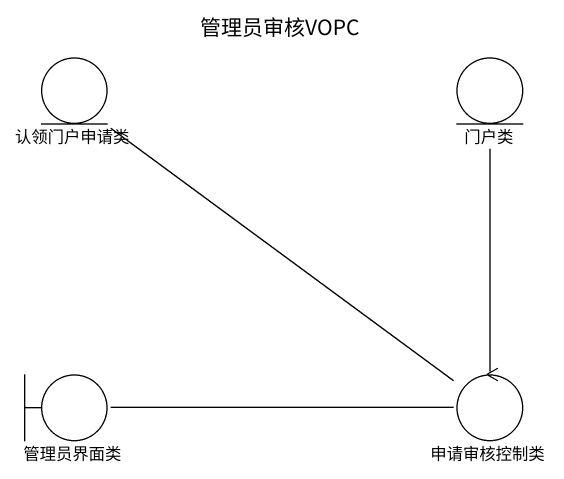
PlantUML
@startuml
title 管理员审核VOPC
entity 认领门户申请类
entity 门户类
boundary 管理员界面类
control 申请审核控制类
认领门户申请类 -- 申请审核控制类
门户类 -- 申请审核控制类
管理员界面类 -right- 申请审核控制类
@enduml
